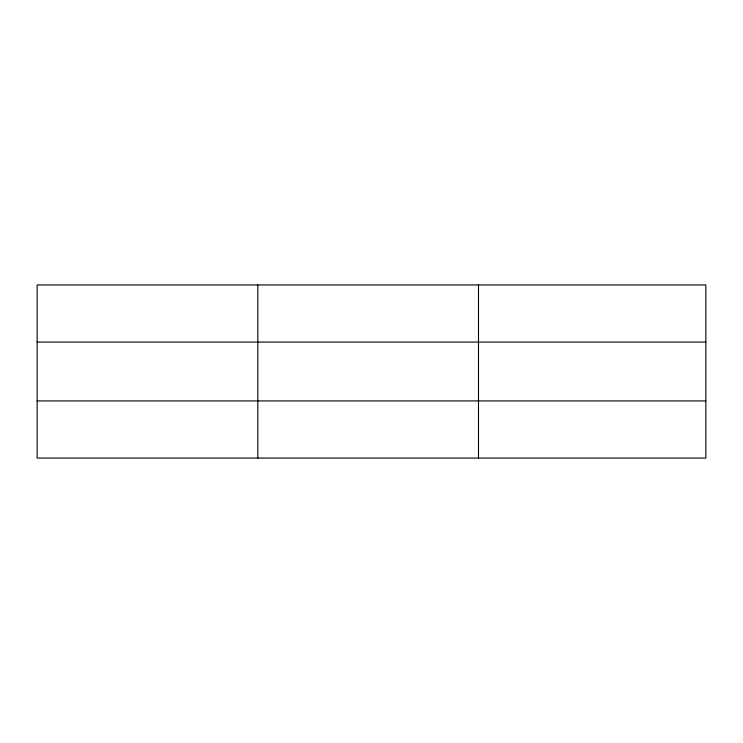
<?xml version="1.0" encoding="UTF-8"?>
<svg xmlns="http://www.w3.org/2000/svg" width="743" height="743" viewBox="0 0 743 743"><rect width="100%" height="100%" fill="white"/><g stroke="black" fill="none" stroke-linecap="round" stroke-linejoin="round"><path stroke-width="1.11" d="M257.821 458.05L257.821 284.95M478.492 458.05L478.492 284.95M705.85 400.923L705.85 458.05L37.15 458.05L37.15 284.95L705.85 284.95L705.85 400.923L37.15 400.923M37.15 342.077L705.85 342.077"/></g></svg>
